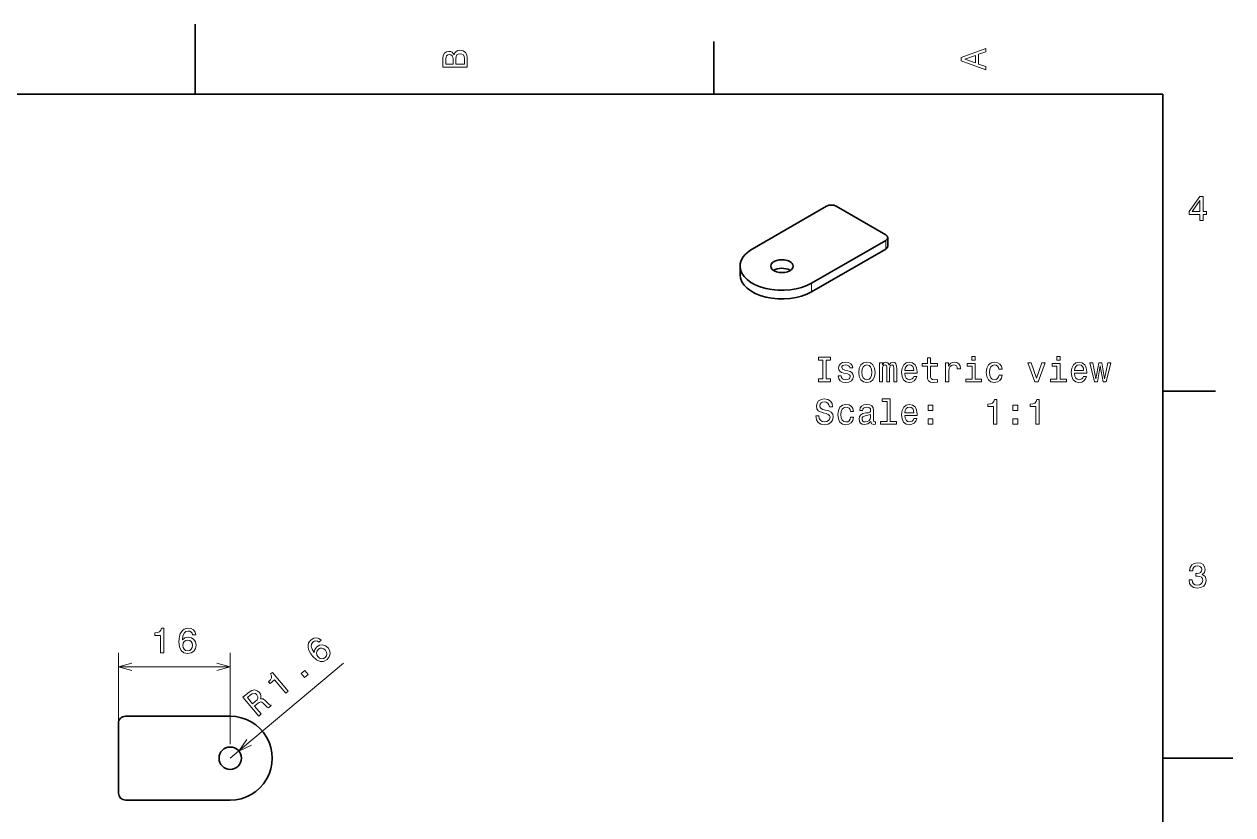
# Model space of a CAD drawing. Extents: x 0 to 297, y 0 to 210.
# Drawn here: x 124 to 297, y 96.9 to 210 of the extents above; entities that cross this region are included whole.
import ezdxf

# ---------------------------------------------------------------- set-up
doc = ezdxf.new("R2010")
doc.units = 0

msp = doc.modelspace()

# ---------------------------------------------------------------- linework, layer by layer
at = {"color": 7, "lineweight": 35, "ltscale": 0.25}
for p, q in [((148.5, 200), (148.5, 210)), ((137.5, 110), (137.5, 100)), ((287, 105), (297, 105))]:
    msp.add_line(p, q, dxfattribs=at)
at = {"color": 7, "lineweight": 35, "ltscale": 0.1875}
for p, q in [((222.699997, 200), (222.699997, 207.5)), ((287, 157.5), (294.5, 157.5))]:
    msp.add_line(p, q, dxfattribs=at)
at = {"color": 7, "lineweight": 35}
for p, q in [((287, 200), (10, 200)), ((287, 10), (287, 200))]:
    msp.add_line(p, q, dxfattribs=at)
at = {"color": 7, "lineweight": 35, "ltscale": 0.306186}
for p, q in [((238.830444, 183.962494), (228.223846, 177.838776)), ((236.709122, 172.939789), (247.31572, 179.063507)), ((236.709122, 171.715042), (247.31572, 177.838776))]:
    msp.add_line(p, q, dxfattribs=at)
at = {"color": 7, "lineweight": 35, "ltscale": 0.204124}
msp.add_line((247.31572, 179.880005), (240.244659, 183.962494), dxfattribs=at)
at = {"color": 7, "lineweight": 13, "ltscale": 0.030618}
msp.add_line((247.31572, 177.838776), (247.31572, 179.063507), dxfattribs=at)
at = {"color": 7, "lineweight": 35, "ltscale": 0.030619}
for p, q in [((247.608612, 178.247009), (247.608612, 179.471756)), ((226.466492, 174.164536), (226.466492, 175.389282))]:
    msp.add_line(p, q, dxfattribs=at)
at = {"color": 7, "lineweight": 13, "ltscale": 0.030619}
msp.add_line((236.709122, 171.715042), (236.709122, 172.939789), dxfattribs=at)
at = {"color": 7, "lineweight": 13, "ltscale": 0.47684}
msp.add_line((137.5, 101), (137.5, 120.073586), dxfattribs=at)
at = {"color": 7, "lineweight": 13, "ltscale": 0.32684}
msp.add_line((153.5, 107), (153.5, 120.073586), dxfattribs=at)
at = {"color": 7, "lineweight": 13, "ltscale": 0.4}
msp.add_line((137.5, 118.073586), (153.5, 118.073586), dxfattribs=at)
at = {"color": 7, "lineweight": 13}
msp.add_line((153.5, 105), (169.697296, 118.591171), dxfattribs=at)
at = {"color": 7, "lineweight": 35, "ltscale": 0.375}
for p, q in [((153.5, 111), (138.5, 111)), ((138.5, 99), (153.5, 99))]:
    msp.add_line(p, q, dxfattribs=at)
at = {"color": 7, "lineweight": 13}
for points in [[(185.542007, 205.630417), (185.249496, 205.983429), (185.052811, 206.074219), (184.81073, 206.104477), (184.432495, 206.03891), (184.160156, 205.842224), (183.993729, 205.524506), (183.933212, 205.080704), (183.933212, 203.835022), (187.433212, 203.835022), (187.433212, 205.151306), (187.36261, 205.620331), (187.155838, 205.968307), (186.828018, 206.185165), (186.384216, 206.260818), (186.08667, 206.215424), (185.839554, 206.094391), (185.65799, 205.897705)], [(261.633209, 203.466858), (261.633209, 203.930847), (260.604401, 204.298996), (260.604401, 205.695969), (261.633209, 206.064133), (261.633209, 206.538193), (258.128174, 205.257217), (258.128174, 204.742798)], [(185.385666, 204.984879), (185.385666, 204.298996), (184.351807, 204.298996), (184.351807, 205.025223), (184.382065, 205.297562), (184.472839, 205.489197), (184.629181, 205.605194), (184.86116, 205.645538), (185.093155, 205.600143), (185.254532, 205.479111), (185.355408, 205.272339)], [(187.014618, 205.095825), (187.014618, 204.298996), (185.809296, 204.298996), (185.809296, 205.050446), (185.844589, 205.368164), (185.9505, 205.595108), (186.132065, 205.731277), (186.394302, 205.776657), (186.671692, 205.731277), (186.863327, 205.605194), (186.979324, 205.393372)], [(260.17572, 204.460388), (258.632477, 205), (260.17572, 205.539627)], [(292.277374, 181.916794), (292.731262, 181.916794), (292.731262, 182.784225), (293.23056, 182.784225), (293.23056, 183.187683), (292.731262, 183.187683), (292.731262, 185.341141), (292.272339, 185.341141), (290.739197, 183.228027), (290.739197, 182.784225), (292.277374, 182.784225)], [(291.162842, 183.187683), (292.277374, 184.756134), (292.277374, 183.187683)], [(238.323578, 159.267441), (237.67804, 159.267441), (237.67804, 158.843811), (239.43309, 158.843811), (239.43309, 159.267441), (238.787552, 159.267441), (238.787552, 161.920181), (239.43309, 161.920181), (239.43309, 162.343811), (237.67804, 162.343811), (237.67804, 161.920181), (238.323578, 161.920181)], [(241.874008, 160.422348), (241.445328, 160.523209), (241.127609, 160.639206), (241.021698, 160.876236), (241.051956, 161.042664), (241.157867, 161.163696), (241.329346, 161.239349), (241.576462, 161.269608), (241.813492, 161.239349), (242.000092, 161.14856), (242.121124, 161.012405), (242.171555, 160.830841), (242.60527, 160.830841), (242.60527, 160.840927), (242.529633, 161.168732), (242.322861, 161.425949), (242.000092, 161.587326), (241.576462, 161.647842), (241.147781, 161.587326), (240.835098, 161.420898), (240.638412, 161.173782), (240.577896, 160.861099), (240.623291, 160.558502), (240.764496, 160.346695), (240.99649, 160.195389), (241.334381, 160.089493), (241.828613, 159.968445), (242.13121, 159.842377), (242.211899, 159.741501), (242.242157, 159.59021), (242.196777, 159.40361), (242.075729, 159.262405), (241.879044, 159.171616), (241.616806, 159.141357), (241.339432, 159.171616), (241.137695, 159.277527), (241.001526, 159.449005), (240.94606, 159.686035), (240.51738, 159.686035), (240.587982, 159.282578), (240.794754, 158.990067), (241.122559, 158.813553), (241.576462, 158.747986), (242.050522, 158.813553), (242.398499, 158.990067), (242.610321, 159.272491), (242.685974, 159.64064), (242.630493, 159.958359), (242.474152, 160.175217), (242.216949, 160.316437)], [(243.452545, 160.195389), (243.533234, 159.580124), (243.765213, 159.126236), (244.133377, 158.843811), (244.627609, 158.747986), (245.116806, 158.843811), (245.484955, 159.121185), (245.716949, 159.575073), (245.802689, 160.195389), (245.716949, 160.810669), (245.484955, 161.269608), (245.116806, 161.546982), (244.627609, 161.647842), (244.133377, 161.546982), (243.765213, 161.264557), (243.533234, 160.810669)], [(243.906433, 160.200439), (243.951813, 160.654327), (244.093033, 160.982147), (244.319977, 161.183868), (244.627609, 161.254471), (244.930206, 161.183868), (245.15715, 160.987183), (245.298355, 160.654327), (245.348785, 160.200439), (245.298355, 159.741501), (245.15715, 159.408646), (244.930206, 159.206924), (244.627609, 159.141357), (244.319977, 159.206924), (244.093033, 159.408646), (243.951813, 159.741501)], [(246.443176, 158.843811), (246.851669, 158.843811), (246.851669, 160.654327), (246.876892, 160.926666), (246.952545, 161.123352), (247.068527, 161.239349), (247.219833, 161.284729), (247.340866, 161.244385), (247.421555, 161.143524), (247.461899, 160.972046), (247.477036, 160.745102), (247.477036, 158.843811), (247.860321, 158.843811), (247.860321, 160.654327), (247.885529, 160.921616), (247.961182, 161.118301), (248.082214, 161.239349), (248.233521, 161.284729), (248.354553, 161.244385), (248.435242, 161.143524), (248.485672, 160.745102), (248.485672, 158.843811), (248.89418, 158.843811), (248.89418, 160.714844), (248.868958, 161.10318), (248.788269, 161.400726), (248.626892, 161.582291), (248.364639, 161.647842), (248.057007, 161.546982), (247.819977, 161.254471), (247.633377, 161.541931), (247.320694, 161.647842), (247.033234, 161.546982), (246.836548, 161.264557), (246.836548, 161.552017), (246.443176, 161.552017)], [(250.044037, 160.069321), (251.81926, 160.069321), (251.824295, 160.276093), (251.743607, 160.856064), (251.521698, 161.28978), (251.168671, 161.552017), (250.699661, 161.647842), (250.240723, 161.546982), (249.887695, 161.264557), (249.660751, 160.805634), (249.580063, 160.200439), (249.655701, 159.580124), (249.88266, 159.126236), (250.230637, 158.843811), (250.684525, 158.747986), (251.077896, 158.813553), (251.400665, 158.985016), (251.637695, 159.257355), (251.773865, 159.620468), (251.335098, 159.620468), (251.244324, 159.418732), (251.113205, 159.267441), (250.740005, 159.146408), (250.452545, 159.201874), (250.235672, 159.378387), (250.094467, 159.665863), (250.044037, 160.054184)], [(250.044037, 160.44252), (250.099518, 160.790497), (250.235672, 161.047699), (250.442444, 161.204041), (250.714783, 161.259521), (250.982071, 161.204041), (251.188843, 161.047699), (251.314926, 160.790497), (251.360321, 160.44252)], [(253.286835, 161.083008), (253.286835, 159.726379), (253.317093, 159.287613), (253.458298, 158.985016), (253.740723, 158.808502), (254.219833, 158.747986), (254.744324, 158.773209), (254.744324, 159.156494), (254.361038, 159.126236), (254.013062, 159.16658), (253.826462, 159.292664), (253.745758, 159.504471), (253.730637, 159.802017), (253.730637, 161.083008), (254.744324, 161.083008), (254.744324, 161.461243), (253.730637, 161.461243), (253.730637, 162.253036), (253.286835, 162.253036), (253.286835, 161.461243), (252.520264, 161.461243), (252.520264, 161.083008)], [(255.89418, 158.843811), (256.337982, 158.843811), (256.337982, 160.392075), (256.383362, 160.765274), (256.519531, 161.032578), (256.741455, 161.193954), (257.039001, 161.249435), (257.260895, 161.214127), (257.427307, 161.113266), (257.528198, 160.941788), (257.563477, 160.709808), (258.012329, 160.709808), (257.951813, 161.118301), (257.7854, 161.410812), (257.508026, 161.587326), (257.129761, 161.647842), (256.872559, 161.607498), (256.650665, 161.506638), (256.453979, 161.335159), (256.297638, 161.10318), (256.297638, 161.552017), (255.89418, 161.552017)], [(260.120422, 159.21701), (260.120422, 161.461243), (258.980652, 161.461243), (258.980652, 161.083008), (259.676605, 161.083008), (259.676605, 159.21701), (258.768829, 159.21701), (258.768829, 158.843811), (261.038269, 158.843811), (261.038269, 159.21701)], [(260.135529, 162.464844), (259.666504, 162.464844), (259.666504, 161.960526), (260.135529, 161.960526)], [(263.524597, 160.654327), (263.963348, 160.654327), (263.872559, 161.057785), (263.655701, 161.375519), (263.31781, 161.572205), (262.879059, 161.647842), (262.394897, 161.546982), (262.026733, 161.264557), (261.794769, 160.805634), (261.71405, 160.190353), (261.789703, 159.580124), (262.016663, 159.126236), (262.374725, 158.843811), (262.863922, 158.747986), (263.297638, 158.823639), (263.635529, 159.035446), (263.867523, 159.368301), (263.968384, 159.812103), (263.544769, 159.812103), (263.469116, 159.529694), (263.327911, 159.317871), (263.12616, 159.186752), (262.879059, 159.146408), (262.571411, 159.21196), (262.349518, 159.413696), (262.213348, 159.741501), (262.167969, 160.205475), (262.213348, 160.659378), (262.354553, 160.987183), (262.581512, 161.188919), (262.879059, 161.259521), (263.141296, 161.214127), (263.337982, 161.098129), (263.469116, 160.906494)], [(268.683807, 158.843811), (269.152832, 158.843811), (270.141296, 161.552017), (269.682373, 161.552017), (268.920837, 159.368301), (268.144165, 161.552017), (267.680206, 161.552017)], [(272.264496, 159.21701), (272.264496, 161.461243), (271.124725, 161.461243), (271.124725, 161.083008), (271.820679, 161.083008), (271.820679, 159.21701), (270.912903, 159.21701), (270.912903, 158.843811), (273.182373, 158.843811), (273.182373, 159.21701)], [(272.279633, 162.464844), (271.810608, 162.464844), (271.810608, 161.960526), (272.279633, 161.960526)], [(274.332214, 160.069321), (276.107422, 160.069321), (276.112488, 160.276093), (276.031799, 160.856064), (275.809875, 161.28978), (275.456848, 161.552017), (274.987854, 161.647842), (274.5289, 161.546982), (274.175873, 161.264557), (273.948944, 160.805634), (273.868225, 160.200439), (273.943878, 159.580124), (274.170837, 159.126236), (274.518829, 158.843811), (274.972717, 158.747986), (275.366089, 158.813553), (275.688843, 158.985016), (275.925873, 159.257355), (276.062042, 159.620468), (275.623291, 159.620468), (275.532501, 159.418732), (275.401367, 159.267441), (275.028198, 159.146408), (274.740723, 159.201874), (274.523865, 159.378387), (274.38266, 159.665863), (274.332214, 160.054184)], [(274.332214, 160.44252), (274.387695, 160.790497), (274.523865, 161.047699), (274.730621, 161.204041), (275.00296, 161.259521), (275.270264, 161.204041), (275.47702, 161.047699), (275.603119, 160.790497), (275.648499, 160.44252)], [(277.620392, 158.843811), (278.023865, 161.143524), (278.427307, 158.843811), (278.850952, 158.843811), (279.516663, 161.552017), (279.087982, 161.552017), (278.63913, 159.252319), (278.240723, 161.552017), (277.801941, 161.552017), (277.403534, 159.252319), (276.954712, 161.552017), (276.531067, 161.552017), (277.196777, 158.843811)], [(237.758728, 153.951874), (237.299805, 153.951874), (237.400665, 153.417297), (237.652832, 153.023926), (238.041153, 152.786896), (238.565643, 152.701157), (239.085098, 152.781845), (239.473434, 153.003754), (239.720551, 153.35173), (239.811325, 153.810669), (239.735672, 154.224213), (239.523865, 154.491501), (239.180923, 154.668015), (238.721985, 154.799149), (238.328613, 154.894958), (238.071411, 155.00592), (237.925156, 155.167297), (237.879776, 155.419464), (237.925156, 155.646408), (238.05629, 155.817871), (238.258011, 155.933868), (238.535385, 155.974213), (238.81781, 155.923782), (239.039719, 155.787613), (239.185974, 155.560669), (239.256577, 155.253036), (239.7155, 155.253036), (239.7155, 155.263123), (239.634811, 155.737183), (239.397781, 156.09021), (239.024582, 156.312119), (238.520264, 156.387756), (238.066376, 156.312119), (237.713348, 156.100296), (237.486404, 155.772491), (237.405701, 155.348862), (237.471268, 154.970612), (237.662918, 154.713409), (237.9655, 154.541931), (238.379044, 154.410812), (238.787552, 154.294815), (239.095184, 154.183868), (239.281784, 154.022491), (239.347351, 153.760239), (239.286835, 153.49295), (239.130493, 153.291214), (238.893463, 153.165131), (238.585815, 153.124786), (238.242889, 153.180267), (237.980637, 153.341644), (237.814209, 153.603897)], [(247.502243, 156.044815), (247.502243, 153.170181), (246.589432, 153.170181), (246.589432, 152.796982), (248.853836, 152.796982), (248.853836, 153.170181), (247.94606, 153.170181), (247.94606, 156.418015), (246.80629, 156.418015), (246.80629, 156.044815)], [(262.75296, 152.796982), (263.211914, 152.796982), (263.211914, 156.322205), (262.868958, 156.322205), (262.778198, 156.014557), (262.596619, 155.807785), (262.319244, 155.686752), (261.935974, 155.646408), (261.935974, 155.28833), (262.75296, 155.28833)], [(268.825012, 152.796982), (269.283936, 152.796982), (269.283936, 156.322205), (268.94101, 156.322205), (268.85022, 156.014557), (268.668671, 155.807785), (268.391296, 155.686752), (268.008026, 155.646408), (268.008026, 155.28833), (268.825012, 155.28833)], [(242.272415, 154.607498), (242.711182, 154.607498), (242.620407, 155.010956), (242.403549, 155.32869), (242.065643, 155.525375), (241.626892, 155.601013), (241.142746, 155.500153), (240.774582, 155.217728), (240.542603, 154.758804), (240.461899, 154.143524), (240.537552, 153.533295), (240.764496, 153.079407), (241.122559, 152.796982), (241.611755, 152.701157), (242.045471, 152.77681), (242.383377, 152.988617), (242.615356, 153.321472), (242.716232, 153.765274), (242.292603, 153.765274), (242.216949, 153.482864), (242.075729, 153.271042), (241.874008, 153.139923), (241.626892, 153.099579), (241.31926, 153.165131), (241.097351, 153.366867), (240.961182, 153.694672), (240.915787, 154.158661), (240.961182, 154.612549), (241.102386, 154.940353), (241.329346, 155.14209), (241.626892, 155.212692), (241.88913, 155.167297), (242.085815, 155.0513), (242.216949, 154.859665)], [(245.192444, 153.150009), (245.192444, 153.134872), (245.217667, 152.963409), (245.29332, 152.842377), (245.611038, 152.746552), (245.858154, 152.786896), (245.858154, 153.129837), (245.752243, 153.1147), (245.611038, 153.180267), (245.585815, 153.382004), (245.585815, 154.784012), (245.525299, 155.14209), (245.348785, 155.394241), (245.041153, 155.545547), (244.607437, 155.601013), (244.183807, 155.540497), (243.871124, 155.369034), (243.674438, 155.10173), (243.608871, 154.748718), (243.608871, 154.718445), (244.007294, 154.718445), (244.042603, 154.930267), (244.153549, 155.081558), (244.335098, 155.172348), (244.5923, 155.207642), (244.839432, 155.182434), (245.015945, 155.106781), (245.121841, 154.975662), (245.15715, 154.794098), (245.136978, 154.582291), (245.05629, 154.476379), (244.854553, 154.425949), (244.476318, 154.385605), (244.042603, 154.294815), (243.734955, 154.133438), (243.553406, 153.881271), (243.497925, 153.508072), (243.548355, 153.175217), (243.704697, 152.928101), (243.956863, 152.771759), (244.30484, 152.716293), (244.773865, 152.822205)], [(245.142014, 153.745102), (245.081497, 153.482864), (244.92012, 153.281128), (244.67804, 153.150009), (244.380493, 153.104614), (244.188843, 153.129837), (244.052689, 153.210526), (243.966949, 153.35173), (243.941727, 153.548416), (243.961899, 153.72493), (244.042603, 153.851013), (244.365356, 153.992233), (244.773865, 154.05275), (245.142014, 154.173782)], [(250.044037, 154.022491), (251.81926, 154.022491), (251.824295, 154.229263), (251.743607, 154.809235), (251.521698, 155.24295), (251.168671, 155.505188), (250.699661, 155.601013), (250.240723, 155.500153), (249.887695, 155.217728), (249.660751, 154.758804), (249.580063, 154.15361), (249.655701, 153.533295), (249.88266, 153.079407), (250.230637, 152.796982), (250.684525, 152.701157), (251.077896, 152.766724), (251.400665, 152.938187), (251.637695, 153.210526), (251.773865, 153.573639), (251.335098, 153.573639), (251.244324, 153.371902), (251.113205, 153.220612), (250.740005, 153.099579), (250.452545, 153.155045), (250.235672, 153.331558), (250.094467, 153.619034), (250.044037, 154.007355)], [(250.044037, 154.395691), (250.099518, 154.743668), (250.235672, 155.00087), (250.442444, 155.157211), (250.714783, 155.212692), (250.982071, 155.157211), (251.188843, 155.00087), (251.314926, 154.743668), (251.360321, 154.395691)], [(253.387695, 154.753754), (254.083664, 154.753754), (254.083664, 155.505188), (253.387695, 155.505188)], [(265.531799, 154.753754), (266.227753, 154.753754), (266.227753, 155.505188), (265.531799, 155.505188)], [(253.387695, 152.796982), (254.083664, 152.796982), (254.083664, 153.548416), (253.387695, 153.548416)], [(265.531799, 152.796982), (266.227753, 152.796982), (266.227753, 153.548416), (265.531799, 153.548416)], [(290.729126, 130.51622), (290.729126, 130.480911), (290.809814, 129.996765), (291.046844, 129.633652), (291.420044, 129.401657), (291.914276, 129.315933), (292.438782, 129.401657), (292.832153, 129.623566), (293.08429, 129.976593), (293.175079, 130.430481), (293.134735, 130.728027), (293.023773, 130.970108), (292.842224, 131.156708), (292.600159, 131.292877), (292.927948, 131.565216), (293.043945, 131.998932), (292.968292, 132.392303), (292.751434, 132.68985), (292.398407, 132.87645), (291.914276, 132.942017), (291.460388, 132.861313), (291.112396, 132.63942), (290.885468, 132.286392), (290.809814, 131.817368), (290.809814, 131.782074), (291.258636, 131.782074), (291.299011, 132.104828), (291.430115, 132.336823), (291.641937, 132.478027), (291.939484, 132.528473), (292.201721, 132.488113), (292.393372, 132.382217), (292.509369, 132.210739), (292.554749, 131.97876), (292.509369, 131.731628), (292.388336, 131.565216), (292.176514, 131.46434), (291.889069, 131.434082), (291.692383, 131.439133), (291.692383, 131.04071), (291.939484, 131.050797), (292.257202, 131.005417), (292.494232, 130.884369), (292.635468, 130.687683), (292.685883, 130.430481), (292.630402, 130.13797), (292.484161, 129.921112), (292.252167, 129.784943), (291.944519, 129.739563), (291.626801, 129.789993), (291.394806, 129.941284), (291.248566, 130.183365), (291.193085, 130.51622)], [(143.541214, 120.073586), (144.000137, 120.073586), (144.000137, 123.598801), (143.657211, 123.598801), (143.566422, 123.291168), (143.384872, 123.084396), (143.107498, 122.963356), (142.724213, 122.923012), (142.724213, 122.564941), (143.541214, 122.564941)], [(148.578384, 122.630501), (148.482559, 123.039001), (148.260666, 123.341599), (147.917725, 123.533241), (147.473923, 123.598801), (147.176376, 123.563499), (146.919159, 123.467682), (146.692215, 123.31134), (146.50058, 123.089432), (146.349274, 122.812057), (146.238327, 122.474159), (146.167725, 122.075745), (146.147552, 121.6269), (146.228241, 120.910759), (146.475357, 120.391312), (146.873779, 120.078629), (147.418442, 119.972717), (147.907639, 120.063499), (148.280838, 120.300529), (148.522919, 120.673729), (148.608643, 121.147797), (148.522919, 121.6269), (148.290924, 121.995056), (147.932861, 122.227043), (147.489044, 122.307739), (147.009949, 122.206871), (146.651871, 121.919403), (146.727524, 122.474159), (146.888901, 122.872574), (147.136017, 123.109604), (147.478958, 123.1903), (147.731125, 123.149956), (147.92276, 123.044044), (148.048843, 122.867531), (148.11441, 122.630501)], [(148.119446, 121.142746), (148.06398, 120.825027), (147.92276, 120.582947), (147.695816, 120.42157), (147.413406, 120.37114), (147.115845, 120.42157), (146.888901, 120.577911), (146.742645, 120.819984), (146.697266, 121.137711), (146.747696, 121.450386), (146.888901, 121.687416), (147.120895, 121.838715), (147.433578, 121.894188), (147.705902, 121.838715), (147.92276, 121.692459), (148.06398, 121.455429)], [(166.532501, 121.884232), (166.196518, 122.135567), (165.832031, 122.224731), (165.446136, 122.1511), (165.064026, 121.916054), (164.85878, 121.697746), (164.723343, 121.459015), (164.649994, 121.193375), (164.645813, 120.9002), (164.708206, 120.590469), (164.840408, 120.260307), (165.042419, 119.909714), (165.315491, 119.552917), (165.837616, 119.05619), (166.360825, 118.817108), (166.86702, 118.833679), (167.352325, 119.102654), (167.668716, 119.486641), (167.802246, 119.908112), (167.747803, 120.349594), (167.508759, 120.76786), (167.135117, 121.079765), (166.720749, 121.212669), (166.297333, 121.160225), (165.905502, 120.936768), (165.603317, 120.551529), (165.513794, 120.101158), (165.215149, 120.574753), (165.082687, 120.983688), (165.119629, 121.324112), (165.330475, 121.606361), (165.549561, 121.737541), (165.76445, 121.779602), (165.974487, 121.725426), (166.177078, 121.585991)], [(167.137253, 120.449547), (167.298981, 120.170502), (167.34642, 119.894295), (167.276306, 119.624786), (167.092377, 119.404617), (166.832016, 119.251991), (166.557678, 119.225876), (166.290039, 119.317307), (166.051041, 119.531517), (165.888672, 119.803467), (165.844498, 120.075806), (165.924957, 120.340828), (166.128815, 120.584312), (166.373108, 120.716866), (166.63324, 120.744225), (166.893768, 120.653419)], [(161.455414, 114.286209), (161.806976, 114.581207), (159.541, 117.281677), (159.27829, 117.061241), (159.406494, 116.767227), (159.40033, 116.492126), (159.265656, 116.221115), (158.997971, 115.943832), (159.228134, 115.66954), (159.853989, 116.194695)], [(164.120331, 116.522354), (164.653473, 116.969711), (164.170456, 117.545349), (163.637314, 117.097992)], [(157.571655, 111.027344), (157.930939, 111.328827), (156.98111, 112.460785), (157.348129, 112.768745), (157.628296, 112.984077), (157.843658, 113.072624), (158.043365, 113.022942), (158.273254, 112.827423), (158.58432, 112.495926), (158.798767, 112.287445), (158.958588, 112.191124), (159.364243, 112.531509), (159.302643, 112.604912), (159.123016, 112.638527), (158.923553, 112.813484), (158.533432, 113.223488), (158.198685, 113.489029), (158.025543, 113.514915), (157.824875, 113.471619), (157.898361, 113.697876), (157.893082, 113.923859), (157.819977, 114.152191), (157.671356, 114.376404), (157.344955, 114.65554), (156.986191, 114.769257), (156.608032, 114.70211), (156.218185, 114.460579), (155.321899, 113.708496)], [(156.39328, 114.047913), (156.648407, 114.222473), (156.876114, 114.288467), (157.093887, 114.240776), (157.306946, 114.057472), (157.456345, 113.80098), (157.465485, 113.578232), (157.34613, 113.359573), (157.118942, 113.136032), (156.705566, 112.789169), (155.956726, 113.681595)]]:
    msp.add_lwpolyline(points, close=True, dxfattribs=at)
for points in [[(139.431854, 118.591225), (137.5, 118.073586), (139.431854, 117.555946)], [(151.568146, 117.555946), (153.5, 118.073586), (151.568146, 118.591225)], [(155.872818, 107.666763), (154.725677, 106.028458), (156.538284, 106.873703)]]:
    msp.add_lwpolyline(points, dxfattribs=at)
at = {"color": 7, "lineweight": 35}
msp.add_circle((153.5, 105), 1.6, dxfattribs=at)
for centre, radius, start, end in [((138.5, 110), 1, 90.000003, 180.000005), ((153.5, 105), 6, 269.999997, 90.000003), ((138.5, 100), 1, 180.000005, 269.999997)]:
    msp.add_arc(centre, radius, start, end, dxfattribs=at)
for centre, major_axis, start_param, end_param in [((239.537552, 183.554245), (1, 0), 0.7853981634, 2.3561944902), ((246.608612, 179.471756), (1, 0), 6.2831853072, 7.0685834706), ((246.608612, 179.471756), (1, 0), 5.4977871438, 6.2831853072), ((246.608612, 178.247009), (1, 0), 5.4977871438, 6.2831853072), ((232.466492, 175.389282), (6, 0), 2.3561944902, 3.1415926536), ((232.466492, 175.389282), (6, 0), 3.1415926536, 5.4977871438), ((232.466492, 175.389282), (1.600006, 0), 0.7853981634, 3.1415926536), ((232.466492, 175.389282), (1.600006, 0), 3.1415926536, 6.2831853072), ((232.466492, 174.164536), (1.600006, 0), 0.7853981634, 2.41630372), ((232.466492, 175.389282), (1.600006, 0), 6.2831853072, 7.0685834706), ((232.466492, 174.164536), (1.600006, 0), 0.724557147, 0.7853981634), ((232.466492, 174.164536), (6, 0), 3.1415926536, 5.4977871438)]:
    msp.add_ellipse(centre, major_axis=major_axis, ratio=0.57735, start_param=start_param, end_param=end_param, dxfattribs=at)

doc.saveas('drawing.dxf')
